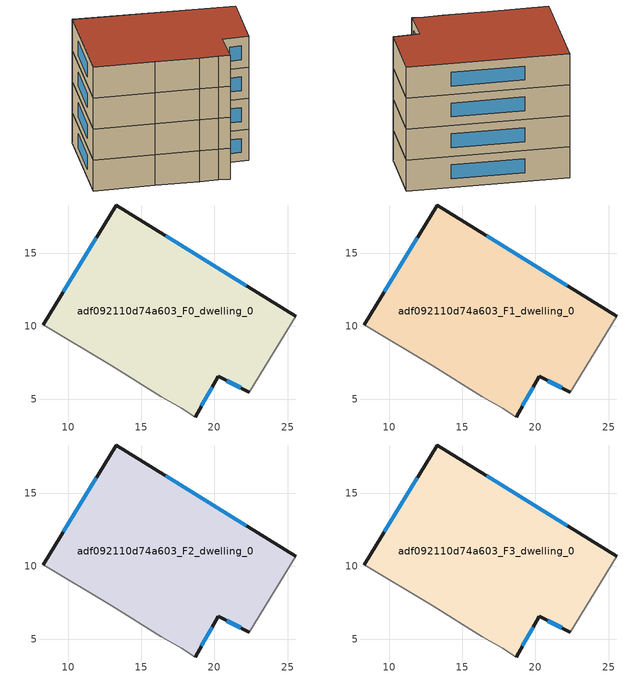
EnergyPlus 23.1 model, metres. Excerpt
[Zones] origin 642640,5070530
adf092110d74a603_F0_dwelling_0
 floor ground (EU_floor_Construction): 25.58,10.68 22.37,5.48 20.27,6.58 18.67,3.78 17.77,4.38 16.37,5.18 12.97,7.28 8.27,10.08 13.27,18.29 z0
 wall outside (EU_wall_Construction): 25.58,10.68 13.27,18.29 8.27,10.08 / 18.67,3.78 20.27,6.58 22.37,5.48 z0:3
 wall adiabatic (EU_wall_Construction): 8.27,10.08 12.97,7.28 16.37,5.18 17.77,4.38 18.67,3.78 / 22.37,5.48 25.58,10.68 z0:3
 window (EU_Window_Construction): 11.89,16.03 9.64,12.34 / 22.19,12.77 16.66,16.2 / 20.85,6.28 21.8,5.78 / 19.11,4.55 19.83,5.81 z0.83:2.17
adf092110d74a603_F1_dwelling_0
 floor to adf092110d74a603_F0_dwelling_0 (EU_floor_Construction): 25.58,10.68 22.37,5.48 20.27,6.58 18.67,3.78 17.77,4.38 16.37,5.18 12.97,7.28 8.26,10.08 13.27,18.29 z3
 wall outside (EU_wall_Construction): 25.58,10.68 13.27,18.29 8.27,10.08 / 18.67,3.78 20.27,6.58 22.37,5.48 z3:6
 wall adiabatic (EU_wall_Construction): 8.27,10.08 12.97,7.28 16.37,5.18 17.77,4.38 18.67,3.78 / 22.37,5.48 25.58,10.68 z3:6
 window (EU_Window_Construction): 11.89,16.03 9.64,12.34 / 22.19,12.77 16.66,16.2 / 20.85,6.28 21.8,5.78 / 19.11,4.55 19.83,5.81 z3.83:5.17
adf092110d74a603_F2_dwelling_0
 floor to adf092110d74a603_F1_dwelling_0 (EU_floor_Construction): 25.58,10.68 22.37,5.48 20.27,6.58 18.67,3.78 17.77,4.38 16.37,5.18 12.97,7.28 8.26,10.08 13.27,18.29 z6
 wall outside (EU_wall_Construction): 25.58,10.68 13.27,18.29 8.27,10.08 / 18.67,3.78 20.27,6.58 22.37,5.48 z6:9
 wall adiabatic (EU_wall_Construction): 8.27,10.08 12.97,7.28 16.37,5.18 17.77,4.38 18.67,3.78 / 22.37,5.48 25.58,10.68 z6:9
 window (EU_Window_Construction): 11.89,16.03 9.64,12.34 / 22.19,12.77 16.66,16.2 / 20.85,6.28 21.8,5.78 / 19.11,4.55 19.83,5.81 z6.83:8.17
adf092110d74a603_F3_dwelling_0
 floor to adf092110d74a603_F2_dwelling_0 (EU_floor_Construction): 25.58,10.68 22.37,5.48 20.27,6.58 18.67,3.78 17.77,4.38 16.37,5.18 12.97,7.28 8.26,10.08 13.27,18.29 z9
 wall outside (EU_wall_Construction): 25.58,10.68 13.27,18.29 8.27,10.08 / 18.67,3.78 20.27,6.58 22.37,5.48 z9:12
 wall adiabatic (EU_wall_Construction): 8.27,10.08 12.97,7.28 16.37,5.18 17.77,4.38 18.67,3.78 / 22.37,5.48 25.58,10.68 z9:12
 window (EU_Window_Construction): 11.89,16.03 9.64,12.34 / 22.19,12.77 16.66,16.2 / 20.85,6.28 21.8,5.78 / 19.11,4.55 19.83,5.81 z9.83:11.17
 roof outside (EU_roof_Construction): 22.37,5.48 25.58,10.68 13.27,18.29 8.27,10.08 12.97,7.28 16.37,5.18 17.77,4.38 18.67,3.78 20.27,6.58 z12
[Building]
EU S2 Campaign: North Axis=0; Terrain=City; Solar Distribution=FullExterior
[Site:Location]
Lyon-Bron: Latitude=45.75; Longitude=5; Time Zone=1; Elevation=198
[SizingPeriod:WeatherFileDays]
AnnualSizingPeriod: Begin Month=1; Begin Day of Month=1; End Month=12; End Day of Month=31; Day of Week for Start Day=Monday; Use Weather File Daylight Saving Period=No; Use Weather File Rain and Snow Indicators=No
[MATERIAL]
EU_InternalMass_Material: Roughness=MediumRough; Thickness=0.1; Conductivity=1; Density=1800; Specific Heat=900; Thermal Absorptance=0.9; Solar Absorptance=0.7; Visible Absorptance=0.7
[MATERIAL:NOMASS] Roughness=MediumRough; Thermal Absorptance=0.9; Solar Absorptance=0.7; Visible Absorptance=0.7
Name | Thermal Resistance
EU_wall_NoMass | 0.87146
EU_roof_NoMass | 0.842276
EU_floor_NoMass | 0.496999
[WINDOWMATERIAL:SIMPLEGLAZINGSYSTEM]
EU_Window_SimpleGlazing: UFactor=2.2525; Solar Heat Gain Coefficient=0.76; Visible Transmittance=0.76
[CONSTRUCTION]
EU_wall_Construction: EU_wall_NoMass
EU_roof_Construction: EU_roof_NoMass
EU_floor_Construction: EU_floor_NoMass
EU_InternalMass_Construction: EU_InternalMass_Material
EU_Window_Construction: EU_Window_SimpleGlazing
[ZONE] Type=1; Multiplier=1; Ceiling Height=autocalculate; Floor Area=autocalculate; Part of Total Floor Area=Yes
Name | Volume
adf092110d74a603_F0_dwelling_0 | 390.095
adf092110d74a603_F1_dwelling_0; adf092110d74a603_F2_dwelling_0 | 390.094
adf092110d74a603_F3_dwelling_0 | 1950.47
[INTERNALMASS] Construction=EU_InternalMass_Construction; Surface Area=130.031
Name | Zone or ZoneList
adf092110d74a603_F0_dwelling_0_EU_InternalMass | adf092110d74a603_F0_dwelling_0
adf092110d74a603_F1_dwelling_0_EU_InternalMass | adf092110d74a603_F1_dwelling_0
adf092110d74a603_F2_dwelling_0_EU_InternalMass | adf092110d74a603_F2_dwelling_0
adf092110d74a603_F3_dwelling_0_EU_InternalMass | adf092110d74a603_F3_dwelling_0
[OTHEREQUIPMENT] Fuel Type=Electricity; Design Level Calculation Method=Watts/Area; Power per Zone Floor Area=1; Fraction Latent=0; Fraction Radiant=0; Fraction Lost=0; Carbon Dioxide Generation Rate=0; EndUse Subcategory=EU_Step8_InternalGains
Name | Zone or ZoneList or Space or SpaceList | Schedule
EU_Step8_InternalGain_adf092110d74a603_F0_dwelling_0_f000 | adf092110d74a603_F0_dwelling_0 | EU_Step8_GainSchedule_adf092110d74a603_F0_dwelling_0_f000
EU_Step8_InternalGain_adf092110d74a603_F1_dwelling_0_f000 | adf092110d74a603_F1_dwelling_0 | EU_Step8_GainSchedule_adf092110d74a603_F1_dwelling_0_f000
EU_Step8_InternalGain_adf092110d74a603_F2_dwelling_0_f000 | adf092110d74a603_F2_dwelling_0 | EU_Step8_GainSchedule_adf092110d74a603_F2_dwelling_0_f000
EU_Step8_InternalGain_adf092110d74a603_F3_dwelling_0_f000 | adf092110d74a603_F3_dwelling_0 | EU_Step8_GainSchedule_adf092110d74a603_F3_dwelling_0_f000
[ZONEVENTILATION:DESIGNFLOWRATE] Schedule=EU_AlwaysOn; Design Flow Rate Calculation Method=AirChanges/Hour; Air Changes per Hour=0.425; Ventilation Type=Natural; Fan Pressure Rise=0; Fan Total Efficiency=1; Constant Term Coefficient=1; Temperature Term Coefficient=0; Velocity Term Coefficient=0; Velocity Squared Term Coefficient=0; Minimum Indoor Temperature=-100; Maximum Indoor Temperature=100; Delta Temperature=-100; Minimum Outdoor Temperature=-100; Maximum Outdoor Temperature=100; Maximum Wind Speed=40
Name | Zone or ZoneList or Space or SpaceList
EU_ConstantAir_adf092110d74a603_F0_dwelling_0 | adf092110d74a603_F0_dwelling_0
EU_ConstantAir_adf092110d74a603_F1_dwelling_0 | adf092110d74a603_F1_dwelling_0
EU_ConstantAir_adf092110d74a603_F2_dwelling_0 | adf092110d74a603_F2_dwelling_0
EU_ConstantAir_adf092110d74a603_F3_dwelling_0 | adf092110d74a603_F3_dwelling_0
[HVACTEMPLATE:THERMOSTAT] Constant Heating Setpoint=20; Constant Cooling Setpoint=50
EU_HeatOnly_adf092110d74a603_F0_dwelling_0; EU_HeatOnly_adf092110d74a603_F1_dwelling_0; EU_HeatOnly_adf092110d74a603_F2_dwelling_0; EU_HeatOnly_adf092110d74a603_F3_dwelling_0
[HVACTEMPLATE:ZONE:IDEALLOADSAIRSYSTEM] System Availability Schedule=EU_AlwaysOn; Maximum Heating Supply Air Temperature=50; Minimum Cooling Supply Air Temperature=13; Maximum Heating Supply Air Humidity Ratio=0.0156; Minimum Cooling Supply Air Humidity Ratio=0.0077; Heating Limit=NoLimit; Cooling Limit=NoLimit; Heating Availability Schedule=EU_AlwaysOn; Cooling Availability Schedule=EU_CoolingOff; Dehumidification Control Type=ConstantSensibleHeatRatio; Cooling Sensible Heat Ratio=0.7; Dehumidification Setpoint=60; Humidification Control Type=None; Humidification Setpoint=30; Outdoor Air Method=None; Outdoor Air Flow Rate per Person=0.00944; Outdoor Air Flow Rate per Zone Floor Area=0; Outdoor Air Flow Rate per Zone=0; Demand Controlled Ventilation Type=None; Outdoor Air Economizer Type=NoEconomizer; Heat Recovery Type=None; Sensible Heat Recovery Effectiveness=0.7; Latent Heat Recovery Effectiveness=0.65
Name | Template Thermostat
adf092110d74a603_F0_dwelling_0 | EU_HeatOnly_adf092110d74a603_F0_dwelling_0
adf092110d74a603_F1_dwelling_0 | EU_HeatOnly_adf092110d74a603_F1_dwelling_0
adf092110d74a603_F2_dwelling_0 | EU_HeatOnly_adf092110d74a603_F2_dwelling_0
adf092110d74a603_F3_dwelling_0 | EU_HeatOnly_adf092110d74a603_F3_dwelling_0
[SIZING:ZONE] Zone Cooling Design Supply Air Temperature Input Method=SupplyAirTemperature; Zone Cooling Design Supply Air Temperature=13; Zone Heating Design Supply Air Temperature Input Method=SupplyAirTemperature; Zone Heating Design Supply Air Temperature=50; Zone Cooling Design Supply Air Humidity Ratio=0.008; Zone Heating Design Supply Air Humidity Ratio=0.008; Cooling Design Air Flow Method=DesignDay; Cooling Design Air Flow Rate=0; Cooling Minimum Air Flow per Zone Floor Area=0.000762; Cooling Minimum Air Flow=0; Cooling Minimum Air Flow Fraction=0.2; Heating Design Air Flow Method=DesignDay; Heating Design Air Flow Rate=0; Heating Maximum Air Flow per Zone Floor Area=0.002032; Heating Maximum Air Flow=0.141576; Heating Maximum Air Flow Fraction=0.3; Account for Dedicated Outdoor Air System=No; Dedicated Outdoor Air System Control Strategy=NeutralSupplyAir; Dedicated Outdoor Air Low Setpoint Temperature for Design=autosize; Dedicated Outdoor Air High Setpoint Temperature for Design=autosize; Zone Load Sizing Method=Sensible Load Only No Latent Load; Zone Latent Cooling Design Supply Air Humidity Ratio Input Method=HumidityRatioDifference; Zone Cooling Design Supply Air Humidity Ratio Difference=0.005; Zone Latent Heating Design Supply Air Humidity Ratio Input Method=HumidityRatioDifference; Zone Humidification Design Supply Air Humidity Ratio Difference=0.005
adf092110d74a603_F0_dwelling_0; adf092110d74a603_F1_dwelling_0; adf092110d74a603_F2_dwelling_0; adf092110d74a603_F3_dwelling_0
[SCHEDULE:CONSTANT]
Name | Hourly Value
EU_AlwaysOn | 1
EU_CoolingOff | 0
[SCHEDULE:FILE] Column Number=1; Rows to Skip at Top=0; Number of Hours of Data=8760; Column Separator=Comma; Interpolate to Timestep=No; Minutes per Item=60; Adjust Schedule for Daylight Savings=Yes
Name | File
EU_Step8_GainSchedule_adf092110d74a603_F0_dwelling_0_f000 | ../../schedules/adf092110d74a603/adf092110d74a603_F0_dwelling_0_f000_gain.csv
EU_Step8_GainSchedule_adf092110d74a603_F1_dwelling_0_f000 | ../../schedules/adf092110d74a603/adf092110d74a603_F1_dwelling_0_f000_gain.csv
EU_Step8_GainSchedule_adf092110d74a603_F2_dwelling_0_f000 | ../../schedules/adf092110d74a603/adf092110d74a603_F2_dwelling_0_f000_gain.csv
EU_Step8_GainSchedule_adf092110d74a603_F3_dwelling_0_f000 | ../../schedules/adf092110d74a603/adf092110d74a603_F3_dwelling_0_f000_gain.csv
